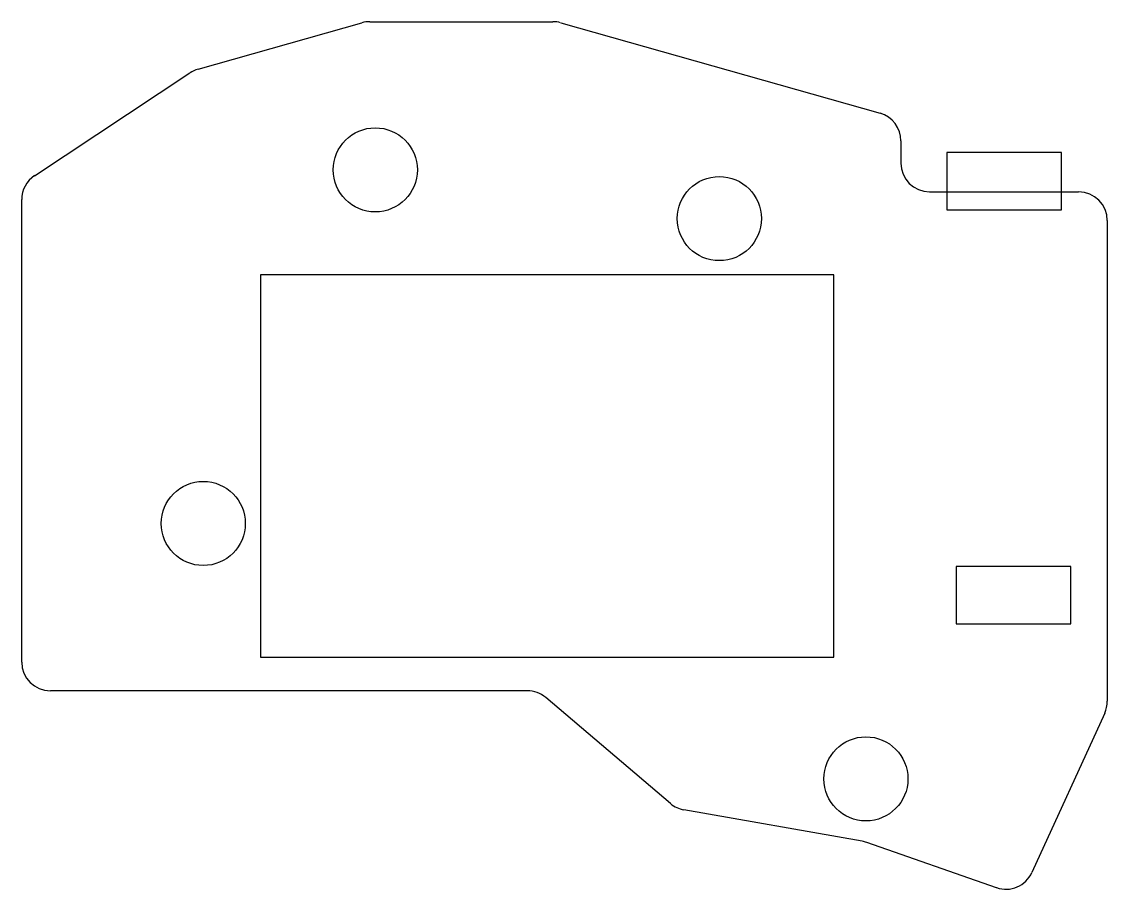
# Model space of a CAD drawing. Header units: millimetres. Extents: x -10 to 104, y -30 to 60.
import ezdxf

# ---------------------------------------------------------------- set-up
doc = ezdxf.new("R2010")
doc.units = ezdxf.units.MM

msp = doc.modelspace()

# ---------------------------------------------------------------- linework, layer by layer
for p, q in [((8.45, 55.53), (25.6, 60.39)), ((26.42, 60.5), (45.58, 60.5)), ((46.4, 60.39), (79.82, 50.92)), ((-8.65, 44.39), (7.61, 55.14)), ((82, 48.03), (82, 45.7)), ((98.8, 46.8), (86.8, 46.8)), ((86.8, 46.8), (86.8, 40.8)), ((98.8, 40.8), (98.8, 46.8)), ((85, 42.7), (100.6, 42.7)), ((-10, -6.5), (-10, 41.89)), ((86.8, 40.8), (98.8, 40.8)), ((103.6, 39.7), (103.6, -10.6)), ((75, 34), (15, 34)), ((15, 34), (15, -6)), ((75, -6), (75, 34)), ((99.8, 3.5), (87.8, 3.5)), ((87.8, 3.5), (87.8, -2.5)), ((99.8, -2.5), (99.8, 3.5)), ((87.8, -2.5), (99.8, -2.5)), ((15, -6), (75, -6)), ((42.9, -9.5), (-7, -9.5)), ((57.88, -21.29), (44.84, -10.21)), ((103.33, -11.84), (95.72, -28.52)), ((77.96, -25.25), (59.3, -21.96)), ((92.01, -30.11), (78.43, -25.37))]:
    msp.add_line(p, q)
for centre in [(27, 45), (63, 39.9), (9, 8), (78.34, -18.72)]:
    msp.add_circle(centre, 4.4)
for centre, start, end in [((26.42, 57.5), 90, 105.8192), ((45.58, 57.5), 74.1808, 90), ((9.27, 52.64), 105.8192, 123.4691), ((79, 48.03), 0, 74.1808), ((85, 45.7), 180, 270), ((-7, 41.89), 123.4691, 180), ((100.6, 39.7), 0, 90), ((-7, -6.5), 180, 270), ((42.9, -12.5), 49.6532, 90), ((100.6, -10.6), 335.4787, 0), ((59.82, -19.01), 229.6532, 260), ((77.44, -28.2), 70.7762, 80), ((92.99, -27.27), 250.7762, 335.4787)]:
    msp.add_arc(centre, 3, start, end)

doc.saveas('drawing.dxf')
